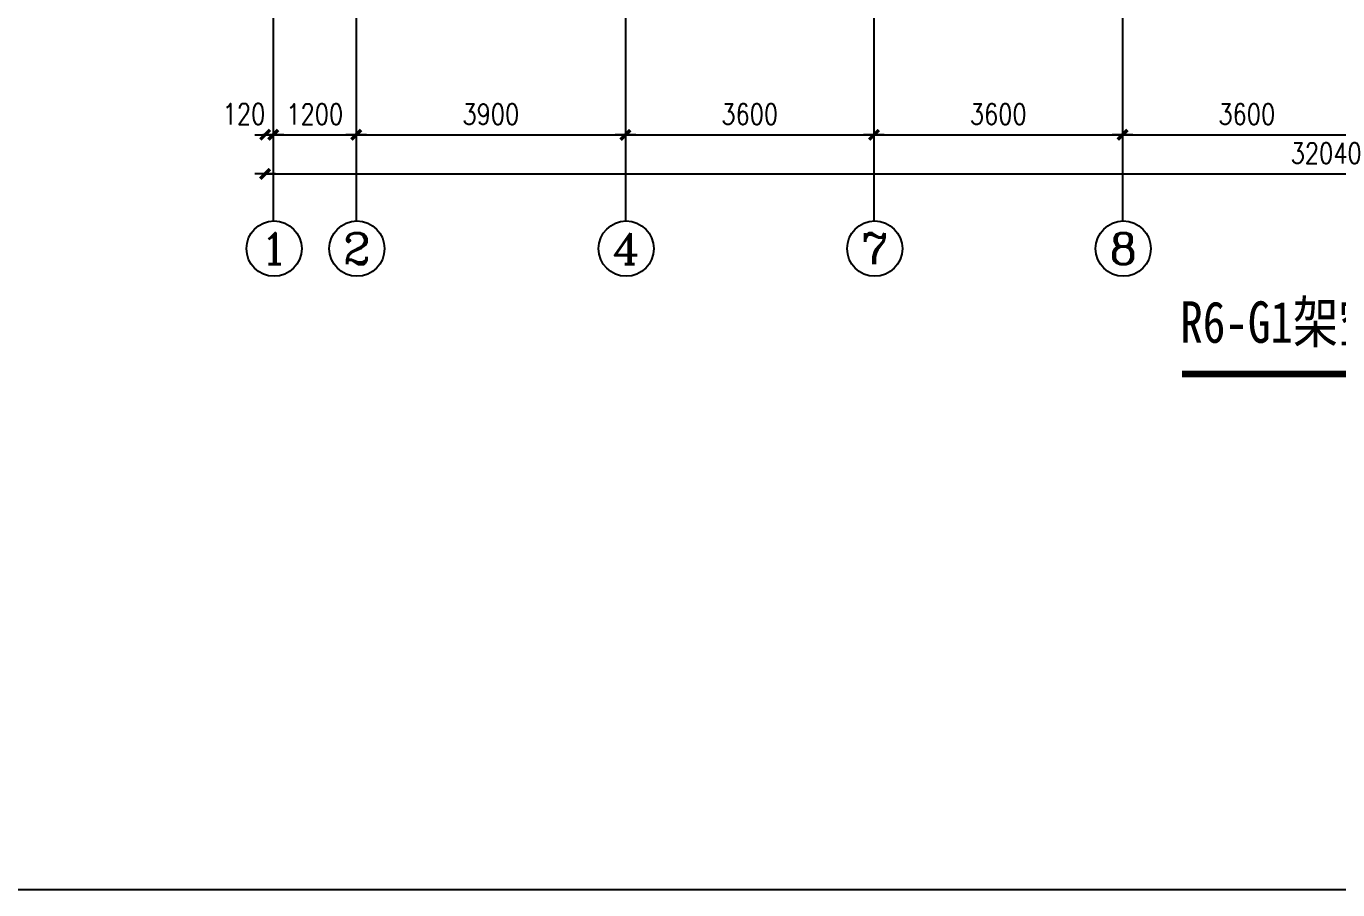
# Model space of a CAD drawing. Extents: x -170759 to 304867, y -311201 to 112352.
# Drawn here: x 191620 to 210617, y -4870 to 7634 of the extents above; entities that cross this region are included whole.
import ezdxf
from ezdxf.enums import TextEntityAlignment as Align

# ---------------------------------------------------------------- set-up
doc = ezdxf.new("R2010")
doc.units = 0
doc.linetypes.add('DOTE', pattern=[2.42, 2, -0.2, 0.02, -0.2])
doc.layers.get('0').update_dxf_attribs({"linetype": 'CONTINUOUS'})
doc.layers.get('DEFPOINTS').update_dxf_attribs({"linetype": 'CONTINUOUS'})
for name, color, linetype in [('AXIS', 3, 'CONTINUOUS'), ('AXIS_TEXT', 7, 'CONTINUOUS'), ('DOTE', 251, 'CONTINUOUS'), ('TEXT', 6, 'CONTINUOUS')]:
    doc.layers.add(name, color=color, linetype=linetype)
doc.styles.add('COMPLEX', font='COMPLEX')
doc.styles.add('DIM_FONT', font='SIMPLEX.shx', dxfattribs={"width": 0.8})
doc.styles.add('SONG', font='SimSun.ttf', dxfattribs={"height": 600})
doc.dimstyles.new('AXIS', dxfattribs={"dimtxt": 300, "dimasz": 1, "dimexe": 250, "dimexo": 300, "dimgap": 150, "dimtad": 1, "dimdec": 0, "dimdsep": 46, "dimtxsty": 'DIM_FONT', "dimblk": '_DIMX', "dimblk1": '_DIMX', "dimblk2": '_DIMX', "dimcen": 2.5, "dimse1": 1, "dimse2": 1, "dimclrd": 3, "dimclre": 3, "dimclrt": 7, "dimadec": 0, "dimazin": 0, "dimtfac": 1, "dimtdec": 0, "dimtix": 1, "dimtmove": 2, "dimatfit": 3, "dimldrblk": '_DIMX', "dimfxl": 0, "dimtolj": 1, "dimtzin": 0, "dimarcsym": 0})

# ---------------------------------------------------------------- blocks, each defined once
blk = doc.blocks.new('_DIMX')
blk.add_line((-150, 0), (150, 0))
at = {"const_width": 50}
blk.add_lwpolyline([(-70, -70), (70, 70)], dxfattribs=at)
blk = doc.blocks.new('_AXISO')
blk.add_circle((0, 0), 0.5)
at = {"layer": 'AXIS_TEXT', "style": 'COMPLEX', "width": 1.041667}
blk.add_attdef('A', text='', height=0.56, dxfattribs=at).set_placement((-0.25, -0.28), (0.25, -0.28), align=Align.FIT)
blk = doc.blocks.new('*D309')
at = {"layer": 'AXIS', "color": 3, "lineweight": -2}
for p, q in [((195079, 6063), (195078, 6063)), ((195200, 6063), (195080, 6063)), ((195201, 6063), (195202, 6063))]:
    blk.add_line(p, q, dxfattribs=at)
at = {"layer": 'DEFPOINTS', "color": 0}
for p in [(195080, 6790), (195200, 6790), (195080, 6063)]:
    blk.add_point(p, dxfattribs=at)
at = {"layer": 'AXIS', "color": 3, "lineweight": -2}
blk.add_blockref('_DIMX', (195080, 6063), dxfattribs=at)
at = {"layer": 'AXIS', "color": 3, "lineweight": -2, "rotation": 180}
blk.add_blockref('_DIMX', (195200, 6063), dxfattribs=at)
at = {"layer": 'AXIS', "color": 7, "insert": (194775, 6363), "char_height": 300, "attachment_point": 5, "style": 'DIM_FONT'}
blk.add_mtext('\\A1;120', dxfattribs=at)

msp = doc.modelspace()

# ---------------------------------------------------------------- linework, layer by layer
msp.add_lwpolyline([(165265.94481, 64684.82576), (263773.33671, 64684.82576), (263773.33671, -4869.59855), (165265.94481, -4869.59855)], close=True)
at = {"layer": 'AXIS'}
for p, q in [((195199.50572, 5244.86419), (195199.50572, 4813.74484)), ((196399.50572, 5244.86419), (196399.50572, 4813.74484)), ((200299.50572, 5244.86419), (200299.50572, 4813.74484)), ((203899.50572, 5244.86419), (203899.50572, 4813.74484)), ((207499.50572, 5244.86419), (207499.50572, 4813.74484))]:
    msp.add_line(p, q, dxfattribs=at)
at = {"layer": 'DOTE', "linetype": 'DOTE', "ltscale": 0.5}
for p, q in [((195199.50572, 24660.80411), (195199.50572, 5157.00217)), ((207499.50572, 18019.72111), (207499.50572, 5031.54128)), ((203899.50572, 16339.72111), (203899.50572, 5031.54128)), ((200299.50572, 13819.72111), (200299.50572, 5031.54128)), ((196399.50572, 12139.72111), (196399.50572, 5031.54128))]:
    msp.add_line(p, q, dxfattribs=at)
at = {"layer": 'TEXT', "color": 3, "const_width": 96}
msp.add_lwpolyline([(208361.49512, 2598.97189), (216963.58592, 2598.97189)], dxfattribs=at)

# ---------------------------------------------------------------- block references
at = {"layer": 'AXIS'}
ref = msp.add_blockref('_AXISO', (195210.61231, 4413.89907), dxfattribs=dict(at, xscale=800, yscale=800, zscale=800))
ref.add_attrib('A', '1', dxfattribs={"layer": 'AXIS_TEXT', "height": 448, "style": 'COMPLEX', "width": 2.083333}).set_placement((195010.61231, 4189.89907), (195410.61231, 4189.89907), align=Align.FIT)
ref = msp.add_blockref('_AXISO', (196410.61231, 4413.89907), dxfattribs=dict(at, xscale=800, yscale=800, zscale=800))
ref.add_attrib('A', '2', dxfattribs={"layer": 'AXIS_TEXT', "height": 448, "style": 'COMPLEX', "width": 1.339286}).set_placement((196210.61231, 4189.89907), (196610.61231, 4189.89907), align=Align.FIT)
ref = msp.add_blockref('_AXISO', (200310.61231, 4413.89907), dxfattribs=dict(at, xscale=800, yscale=800, zscale=800))
ref.add_attrib('A', '4', dxfattribs={"layer": 'AXIS_TEXT', "height": 448, "style": 'COMPLEX', "width": 1.171875}).set_placement((200110.61231, 4189.89907), (200510.61231, 4189.89907), align=Align.FIT)
ref = msp.add_blockref('_AXISO', (203910.61231, 4413.89907), dxfattribs=dict(at, xscale=800, yscale=800, zscale=800))
ref.add_attrib('A', '7', dxfattribs={"layer": 'AXIS_TEXT', "height": 448, "style": 'COMPLEX', "width": 1.339286}).set_placement((203710.61231, 4189.89907), (204110.61231, 4189.89907), align=Align.FIT)
ref = msp.add_blockref('_AXISO', (207510.61231, 4413.89907), dxfattribs=dict(at, xscale=800, yscale=800, zscale=800))
ref.add_attrib('A', '8', dxfattribs={"layer": 'AXIS_TEXT', "height": 448, "style": 'COMPLEX', "width": 1.339286}).set_placement((207310.61231, 4189.89907), (207710.61231, 4189.89907), align=Align.FIT)

# ---------------------------------------------------------------- texts
at = {"layer": 'TEXT', "color": 3, "ltscale": 1000, "style": 'SONG', "width": 0.8}
msp.add_text('R6-G1架空层弱电及消防平面', height=600, dxfattribs=at).set_placement((208335.72119, 3050.30207))

# ---------------------------------------------------------------- dimensions: what is measured, and where the dimension line sits
at = {"layer": 'AXIS'}
msp.add_linear_dim(base=(227119.50572, 5494.86419), p1=(195079.50572, 7807.58454), p2=(227119.50572, 7807.58454), location=(210449.01809, 5794.86419), dimstyle='AXIS', dxfattribs=at).render()
msp.add_linear_dim(base=(196399.50572, 6061.72992), p1=(195199.50572, 7598.22081), p2=(196399.50572, 7550.78968), dimstyle='AXIS', dxfattribs=at).render()
for base, p1, p2 in [((200299.50572, 6061.72992), (196399.50572, 7550.78968), (200299.50572, 7550.78968)), ((203899.50572, 6061.72992), (200299.50572, 7550.78968), (203899.50572, 7550.78968)), ((207499.50572, 6061.72992), (203899.50572, 7550.78968), (207499.50572, 7550.78968)), ((211099.50572, 6061.72992), (207499.50572, 7550.78968), (211099.50572, 7550.78968))]:
    msp.add_linear_dim(base=base, p1=p1, p2=p2, dimstyle='AXIS', override={"dimse1": 1}, dxfattribs=at).render()
dim = msp.add_linear_dim(base=(195079.50572, 6063.07293), p1=(195199.50572, 6790.09098), p2=(195079.50572, 6790.09098), dimstyle='AXIS', dxfattribs=at)
dim.commit()
dim.dimension.update_dxf_attribs({"geometry": '*D309', "text_midpoint": (194775.45928, 6363.07293), "dimtype": 160})

doc.saveas('drawing.dxf')
